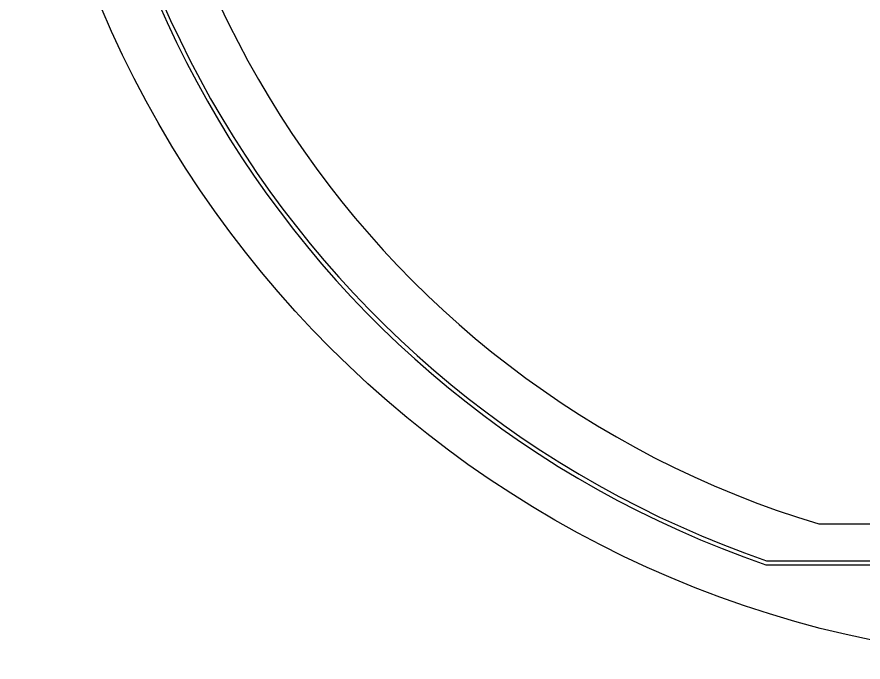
# Model space of a CAD drawing. Header units: inches. Extents: x -52997 to 52003, y -52254 to 52746.
# Drawn here: x -52997 to -11519, y -52254 to -20643 of the extents above; entities that cross this region are included whole.
import ezdxf

# ---------------------------------------------------------------- set-up
doc = ezdxf.new("R2010")
doc.units = ezdxf.units.IN
doc.header["$MEASUREMENT"] = 0
doc.layers.add('1', color=1, linetype='Continuous')
doc.layers.add('2', color=140, linetype='Continuous', lineweight=0)
doc.layers.add('3', color=90, linetype='Continuous', lineweight=0)

msp = doc.modelspace()

# ---------------------------------------------------------------- linework, layer by layer
at = {"layer": '1'}
for points in [[(-16283, -47486), (0, -47486), (16283, -47486, 5.999107)], [(-16250, -47286), (0, -47286), (16250, -47286, 5.986812)], [(-13686, -45486), (0, -45486), (13686, -45486, 6.794322)]]:
    msp.add_lwpolyline(points, format="xyb", close=True, dxfattribs=at)
msp.add_circle((-497, 246), 52500, dxfattribs=at)
at = {"layer": '2'}
for points in [[(-16283, -47486), (0, -47486), (16283, -47486, 5.999107)], [(-16250, -47286), (0, -47286), (16250, -47286, 5.986812)], [(-13686, -45486), (0, -45486), (13686, -45486, 6.794322)]]:
    msp.add_lwpolyline(points, format="xyb", close=True, dxfattribs=at)
msp.add_circle((-497, 246), 52500, dxfattribs=at)
at = {"layer": '3'}
for points in [[(-16283, -47486), (0, -47486), (16283, -47486, 5.999107)], [(-16283, -47486), (0, -47486), (16283, -47486, 5.999107)], [(-16250, -47286), (0, -47286), (16250, -47286, 5.986812)], [(-16250, -47286), (0, -47286), (16250, -47286, 5.986812)], [(-13686, -45486), (0, -45486), (13686, -45486, 6.794322)], [(-13686, -45486), (0, -45486), (13686, -45486, 6.794322)]]:
    msp.add_lwpolyline(points, format="xyb", close=True, dxfattribs=at)
msp.add_circle((-497, 246), 52500, dxfattribs=at)
msp.add_circle((-497, 246), 52500, dxfattribs=at)

doc.saveas('drawing.dxf')
